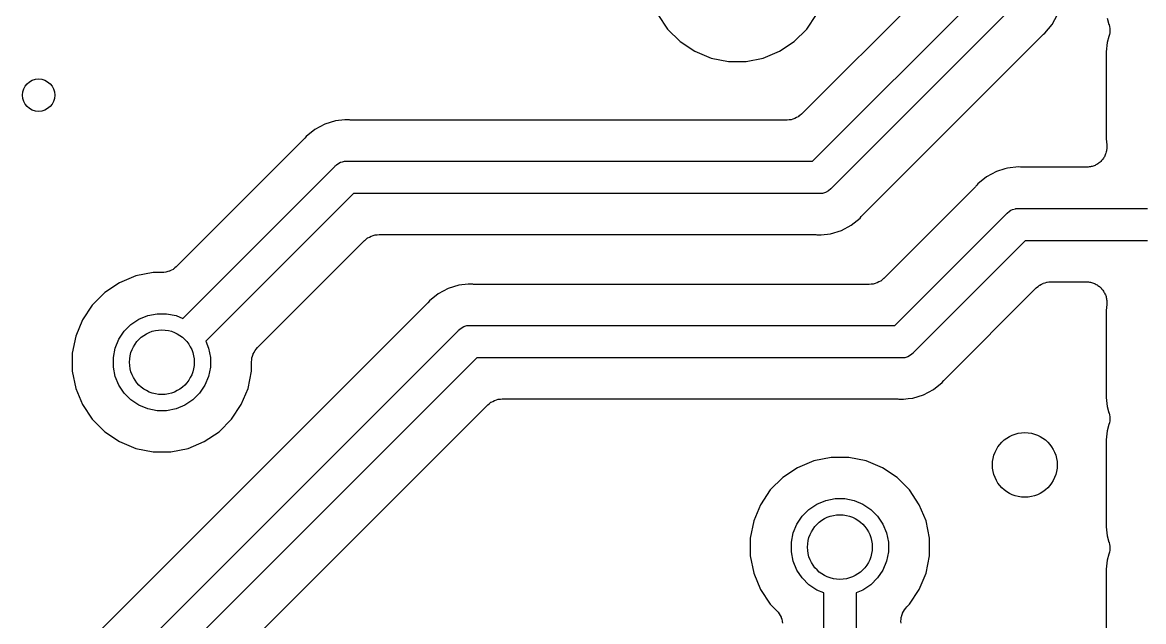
# Model space of a CAD drawing. Extents: x 49 to 143, y -158 to -38.
# Drawn here: x 89.05 to 95.98, y -102.82 to -99.12 of the extents above; entities that cross this region are included whole.
import ezdxf

# ---------------------------------------------------------------- set-up
doc = ezdxf.new("R2010")
doc.units = 0
doc.layers.add('BLACK', color=7, linetype='CONTINUOUS')

msp = doc.modelspace()

# ---------------------------------------------------------------- linework, layer by layer
at = {"layer": 'BLACK', "linetype": 'CONTINUOUS'}
for p, q in [((94.7318, -98.8236), (93.8706, -99.6848)), ((93.9386, -99.976), (95.023, -98.8916)), ((95.1902, -99.0072), (94.0542, -100.143)), ((92.9811, -99.0684), (93.0417, -99.1592)), ((93.9023, -99.1592), (93.9629, -99.0684)), ((95.4188, -99.1306), (95.4516, -99.0691)), ((95.7587, -99.093), (95.7703, -99.1313)), ((93.0417, -99.1592), (93.1188, -99.2363)), ((93.8252, -99.2363), (93.9023, -99.1592)), ((95.3745, -99.1845), (95.4188, -99.1306)), ((95.7703, -99.1313), (95.7704, -99.1316)), ((95.7704, -99.1316), (95.7704, -99.1317)), ((95.7704, -99.1317), (95.7704, -99.1317)), ((95.7704, -99.1317), (95.7708, -99.133)), ((95.7708, -99.133), (95.7729, -99.1445)), ((95.7729, -99.1445), (95.7752, -99.156)), ((95.7752, -99.156), (95.7752, -99.1567)), ((95.7752, -99.1567), (95.7753, -99.1574)), ((95.7753, -99.1574), (95.7752, -99.1691)), ((95.7752, -99.1691), (95.7752, -99.1808)), ((93.1188, -99.2363), (93.2096, -99.2969)), ((93.7344, -99.2969), (93.8252, -99.2363)), ((94.247, -100.31), (95.3566, -99.2)), ((95.3566, -99.2), (95.3579, -99.1988)), ((95.3579, -99.1988), (95.3621, -99.1954)), ((95.3621, -99.1954), (95.3658, -99.1917)), ((95.3658, -99.1917), (95.3745, -99.1845)), ((95.7703, -99.2051), (95.7587, -99.2434)), ((95.7726, -99.1936), (95.7703, -99.2051)), ((95.775, -99.1822), (95.7726, -99.1936)), ((95.7752, -99.1808), (95.775, -99.1815)), ((95.775, -99.1815), (95.775, -99.1822)), ((93.2096, -99.2969), (93.3104, -99.3387)), ((93.6336, -99.3387), (93.7344, -99.2969)), ((95.7587, -99.2434), (95.7532, -99.2994)), ((95.7532, -99.2994), (95.7532, -99.837)), ((93.3104, -99.3387), (93.4174, -99.36)), ((93.4174, -99.36), (93.5266, -99.36)), ((93.5266, -99.36), (93.6336, -99.3387)), ((91.0477, -99.7214), (90.9896, -99.7271)), ((91.0478, -99.7214), (91.0477, -99.7214)), ((91.059, -99.7203), (91.0478, -99.7214)), ((91.0702, -99.7214), (91.059, -99.7203)), ((91.0755, -99.7214), (91.0702, -99.7214)), ((91.0808, -99.722), (91.0755, -99.7214)), ((91.0826, -99.722), (91.0808, -99.722)), ((93.7808, -99.722), (91.0826, -99.722)), ((93.7924, -99.7209), (93.7808, -99.722)), ((93.8041, -99.7198), (93.7924, -99.7209)), ((93.8048, -99.7196), (93.8041, -99.7198)), ((93.8054, -99.7196), (93.8048, -99.7196)), ((93.8166, -99.7162), (93.8054, -99.7196)), ((93.8279, -99.7129), (93.8166, -99.7162)), ((93.8285, -99.7126), (93.8279, -99.7129)), ((93.8292, -99.7124), (93.8285, -99.7126)), ((93.8395, -99.7069), (93.8292, -99.7124)), ((93.8499, -99.7015), (93.8395, -99.7069)), ((93.8505, -99.7011), (93.8499, -99.7015)), ((93.851, -99.7008), (93.8505, -99.7011)), ((93.8601, -99.6934), (93.851, -99.7008)), ((93.8693, -99.686), (93.8601, -99.6934)), ((93.8702, -99.6851), (93.8693, -99.686)), ((93.8703, -99.6851), (93.8702, -99.6851)), ((93.8706, -99.6848), (93.8703, -99.6851)), ((93.8703, -99.6851), (93.8703, -99.6851)), ((90.8614, -99.7802), (90.8075, -99.8245)), ((90.9229, -99.7474), (90.8614, -99.7802)), ((90.9896, -99.7271), (90.9229, -99.7474)), ((90.792, -99.8424), (90.0066, -100.628)), ((90.7954, -99.8383), (90.792, -99.8424)), ((90.7992, -99.8345), (90.7954, -99.8383)), ((90.8004, -99.8332), (90.7992, -99.8345)), ((90.8075, -99.8245), (90.8004, -99.8332)), ((95.7532, -99.837), (95.7569, -99.8748)), ((95.7493, -99.9309), (95.7476, -99.9364)), ((95.7516, -99.9256), (95.7493, -99.9309)), ((95.7529, -99.9191), (95.7516, -99.9256)), ((95.7549, -99.9127), (95.7529, -99.9191)), ((95.7555, -99.907), (95.7549, -99.9127)), ((95.7567, -99.9013), (95.7555, -99.907)), ((95.7568, -99.8947), (95.7567, -99.9013)), ((95.7575, -99.8881), (95.7568, -99.8947)), ((95.7569, -99.8748), (95.757, -99.8765)), ((95.757, -99.8765), (95.757, -99.8823)), ((95.757, -99.8823), (95.7575, -99.8881)), ((90.9918, -100.002), (90.9964, -99.9981)), ((90.9964, -99.9981), (91.0032, -99.9925)), ((91.0032, -99.9925), (91.0206, -99.9832)), ((91.0206, -99.9832), (91.0321, -99.9797)), ((91.0321, -99.9797), (91.0394, -99.9774)), ((91.0394, -99.9774), (91.0439, -99.977)), ((91.0439, -99.977), (91.0541, -99.976)), ((91.0541, -99.976), (91.059, -99.9755)), ((91.0541, -99.976), (91.0541, -99.976)), ((91.059, -99.9755), (91.0639, -99.976)), ((91.0639, -99.976), (93.9386, -99.976)), ((95.6894, -99.9997), (95.684, -100.002)), ((95.6949, -99.9961), (95.6894, -99.9997)), ((95.7008, -99.993), (95.6949, -99.9961)), ((95.7053, -99.9893), (95.7008, -99.993)), ((95.7101, -99.9861), (95.7053, -99.9893)), ((95.7148, -99.9815), (95.7101, -99.9861)), ((95.72, -99.9773), (95.7148, -99.9815)), ((95.7237, -99.9728), (95.72, -99.9773)), ((95.7278, -99.9688), (95.7237, -99.9728)), ((95.7316, -99.9633), (95.7278, -99.9688)), ((95.7358, -99.9582), (95.7316, -99.9633)), ((95.7385, -99.9531), (95.7358, -99.9582)), ((95.7418, -99.9483), (95.7385, -99.9531)), ((95.7444, -99.9422), (95.7418, -99.9483)), ((95.7476, -99.9364), (95.7444, -99.9422)), ((90.0456, -100.948), (90.9848, -100.009)), ((90.9848, -100.009), (90.988, -100.005)), ((90.988, -100.005), (90.9918, -100.002)), ((90.9918, -100.002), (90.9918, -100.002)), ((95.0757, -100.04), (95.0142, -100.072)), ((95.1269, -100.024), (95.0757, -100.04)), ((95.1424, -100.019), (95.1269, -100.024)), ((95.1269, -100.024), (95.1269, -100.024)), ((95.2118, -100.012), (95.1424, -100.019)), ((95.223, -100.014), (95.2118, -100.012)), ((95.2283, -100.014), (95.223, -100.014)), ((95.2337, -100.014), (95.2283, -100.014)), ((95.2354, -100.014), (95.2337, -100.014)), ((95.6305, -100.014), (95.2354, -100.014)), ((95.6363, -100.014), (95.6305, -100.014)), ((95.6421, -100.014), (95.6363, -100.014)), ((95.6486, -100.012), (95.6421, -100.014)), ((95.6552, -100.012), (95.6486, -100.012)), ((95.6607, -100.01), (95.6552, -100.012)), ((95.6664, -100.009), (95.6607, -100.01)), ((95.6725, -100.007), (95.6664, -100.009)), ((95.6789, -100.005), (95.6725, -100.007)), ((95.684, -100.002), (95.6789, -100.005)), ((94.9448, -100.135), (94.3786, -100.701)), ((94.9482, -100.13), (94.9448, -100.135)), ((94.952, -100.127), (94.9482, -100.13)), ((94.9531, -100.125), (94.952, -100.127)), ((94.9603, -100.117), (94.9531, -100.125)), ((95.0142, -100.072), (94.9603, -100.117)), ((91.1004, -100.176), (90.187, -101.089)), ((93.9751, -100.176), (91.1004, -100.176)), ((93.98, -100.176), (93.9751, -100.176)), ((93.9849, -100.176), (93.98, -100.176)), ((93.9996, -100.175), (93.9849, -100.176)), ((93.9849, -100.176), (93.9849, -100.176)), ((94.0185, -100.169), (93.9996, -100.175)), ((94.0358, -100.16), (94.0185, -100.169)), ((94.0511, -100.147), (94.0358, -100.16)), ((94.0542, -100.143), (94.0511, -100.147)), ((95.1641, -100.28), (95.1733, -100.275)), ((95.1733, -100.275), (95.1922, -100.27)), ((95.1922, -100.27), (95.194, -100.269)), ((95.194, -100.269), (95.2069, -100.268)), ((95.2069, -100.268), (95.2069, -100.268)), ((95.2069, -100.268), (95.2118, -100.268)), ((95.2118, -100.268), (95.2167, -100.268)), ((95.2167, -100.268), (96.009, -100.268)), ((94.1776, -100.372), (94.2315, -100.328)), ((94.2315, -100.328), (94.2387, -100.319)), ((94.2387, -100.319), (94.2398, -100.317)), ((94.2398, -100.317), (94.2436, -100.314)), ((94.2436, -100.314), (94.247, -100.31)), ((94.4466, -100.992), (95.1376, -100.301)), ((95.1376, -100.301), (95.1407, -100.297)), ((95.1407, -100.297), (95.156, -100.285)), ((95.156, -100.285), (95.1641, -100.28)), ((94.0494, -100.425), (94.1161, -100.405)), ((94.1161, -100.405), (94.1776, -100.372)), ((90.5072, -101.128), (91.1684, -100.467)), ((91.1684, -100.467), (91.1687, -100.467)), ((91.1687, -100.467), (91.1688, -100.467)), ((91.1688, -100.467), (91.1697, -100.466)), ((91.1688, -100.467), (91.1688, -100.467)), ((91.1697, -100.466), (91.1789, -100.459)), ((91.1789, -100.459), (91.188, -100.451)), ((91.188, -100.451), (91.1886, -100.451)), ((91.1886, -100.451), (91.1891, -100.45)), ((91.1891, -100.45), (91.1995, -100.445)), ((91.1995, -100.445), (91.2098, -100.44)), ((91.2098, -100.44), (91.2105, -100.439)), ((91.2105, -100.439), (91.2111, -100.439)), ((91.2111, -100.439), (91.2224, -100.436)), ((91.2224, -100.436), (91.2336, -100.432)), ((91.2336, -100.432), (91.2342, -100.432)), ((91.2342, -100.432), (91.2349, -100.432)), ((91.2349, -100.432), (91.2466, -100.431)), ((91.2466, -100.431), (91.2582, -100.43)), ((91.2582, -100.43), (93.9564, -100.43)), ((93.9564, -100.43), (93.9581, -100.43)), ((93.9581, -100.43), (93.9635, -100.431)), ((93.9635, -100.431), (93.9688, -100.431)), ((93.9688, -100.431), (93.98, -100.432)), ((93.98, -100.432), (93.9912, -100.431)), ((93.9912, -100.431), (94.0494, -100.425)), ((93.9912, -100.431), (93.9912, -100.431)), ((95.2532, -100.468), (94.5622, -101.159)), ((96.009, -100.468), (95.2532, -100.468)), ((89.7544, -100.686), (89.6536, -100.728)), ((89.8614, -100.665), (89.7544, -100.686)), ((89.9168, -100.665), (89.8614, -100.665)), ((89.9284, -100.664), (89.9168, -100.665)), ((89.9401, -100.663), (89.9284, -100.664)), ((89.9408, -100.663), (89.9401, -100.663)), ((89.9414, -100.663), (89.9408, -100.663)), ((89.9526, -100.659), (89.9414, -100.663)), ((89.9639, -100.656), (89.9526, -100.659)), ((89.9645, -100.656), (89.9639, -100.656)), ((89.9652, -100.655), (89.9645, -100.656)), ((89.9755, -100.65), (89.9652, -100.655)), ((89.9859, -100.645), (89.9755, -100.65)), ((89.9865, -100.644), (89.9859, -100.645)), ((89.987, -100.644), (89.9865, -100.644)), ((89.9961, -100.636), (89.987, -100.644)), ((90.0053, -100.629), (89.9961, -100.636)), ((90.0062, -100.628), (90.0053, -100.629)), ((90.0063, -100.628), (90.0062, -100.628)), ((90.0066, -100.628), (90.0063, -100.628)), ((90.0063, -100.628), (90.0063, -100.628)), ((89.6536, -100.728), (89.5628, -100.789)), ((91.6849, -100.763), (91.6234, -100.796)), ((91.7516, -100.743), (91.6849, -100.763)), ((91.8098, -100.737), (91.7516, -100.743)), ((91.821, -100.736), (91.8098, -100.737)), ((91.8098, -100.737), (91.8098, -100.737)), ((91.8322, -100.737), (91.821, -100.736)), ((91.8375, -100.737), (91.8322, -100.737)), ((91.8428, -100.738), (91.8375, -100.737)), ((91.8446, -100.738), (91.8428, -100.738)), ((94.2888, -100.738), (91.8446, -100.738)), ((94.3004, -100.737), (94.2888, -100.738)), ((94.3121, -100.736), (94.3004, -100.737)), ((94.3128, -100.736), (94.3121, -100.736)), ((94.3134, -100.736), (94.3128, -100.736)), ((94.3246, -100.732), (94.3134, -100.736)), ((94.3359, -100.729), (94.3246, -100.732)), ((94.3365, -100.729), (94.3359, -100.729)), ((94.3372, -100.728), (94.3365, -100.729)), ((94.3475, -100.723), (94.3372, -100.728)), ((94.3579, -100.718), (94.3475, -100.723)), ((94.3585, -100.717), (94.3579, -100.718)), ((94.359, -100.717), (94.3585, -100.717)), ((94.3681, -100.709), (94.359, -100.717)), ((94.3773, -100.702), (94.3681, -100.709)), ((94.3782, -100.701), (94.3773, -100.702)), ((94.3783, -100.701), (94.3782, -100.701)), ((94.3786, -100.701), (94.3783, -100.701)), ((94.3783, -100.701), (94.3783, -100.701)), ((94.755, -101.326), (95.3212, -100.759)), ((95.3212, -100.759), (95.3215, -100.759)), ((95.3215, -100.759), (95.3215, -100.759)), ((95.3215, -100.759), (95.3216, -100.759)), ((95.3216, -100.759), (95.3225, -100.758)), ((95.3225, -100.758), (95.3317, -100.751)), ((95.3317, -100.751), (95.3408, -100.743)), ((95.3408, -100.743), (95.3413, -100.743)), ((95.3413, -100.743), (95.3419, -100.743)), ((95.3419, -100.743), (95.3523, -100.737)), ((95.3523, -100.737), (95.3626, -100.732)), ((95.3626, -100.732), (95.3633, -100.732)), ((95.3633, -100.732), (95.3639, -100.731)), ((95.3639, -100.731), (95.3752, -100.728)), ((95.3752, -100.728), (95.3864, -100.725)), ((95.3864, -100.725), (95.387, -100.725)), ((95.387, -100.725), (95.3877, -100.724)), ((95.3877, -100.724), (95.3994, -100.723)), ((95.3994, -100.723), (95.411, -100.722)), ((95.411, -100.722), (95.6305, -100.722)), ((95.6305, -100.722), (95.6323, -100.722)), ((95.6323, -100.722), (95.638, -100.723)), ((95.638, -100.723), (95.6438, -100.723)), ((95.6438, -100.723), (95.6503, -100.724)), ((95.6503, -100.724), (95.6569, -100.725)), ((95.6569, -100.725), (95.6624, -100.727)), ((95.6624, -100.727), (95.6681, -100.728)), ((95.6681, -100.728), (95.6742, -100.73)), ((95.6742, -100.73), (95.6805, -100.732)), ((95.6805, -100.732), (95.6856, -100.735)), ((95.6856, -100.735), (95.6909, -100.738)), ((95.6909, -100.738), (95.6964, -100.741)), ((95.6964, -100.741), (95.7022, -100.744)), ((95.7022, -100.744), (95.7067, -100.748)), ((95.7067, -100.748), (95.7115, -100.751)), ((95.7115, -100.751), (95.7162, -100.756)), ((95.7162, -100.756), (95.7212, -100.76)), ((95.7212, -100.76), (95.7249, -100.765)), ((89.5628, -100.789), (89.4857, -100.866)), ((91.6234, -100.796), (91.5695, -100.84)), ((95.7249, -100.765), (95.7289, -100.769)), ((95.7289, -100.769), (95.7326, -100.774)), ((95.7326, -100.774), (95.7368, -100.78)), ((95.7368, -100.78), (95.7394, -100.785)), ((95.7394, -100.785), (95.7426, -100.79)), ((95.7426, -100.79), (95.7452, -100.796)), ((95.7452, -100.796), (95.7482, -100.802)), ((95.7482, -100.802), (95.7499, -100.807)), ((95.7499, -100.807), (95.7521, -100.813)), ((95.7521, -100.813), (95.7534, -100.819)), ((95.7534, -100.819), (95.7552, -100.825)), ((95.7552, -100.825), (95.7558, -100.831)), ((95.7558, -100.831), (95.7569, -100.837)), ((89.4857, -100.866), (89.4251, -100.957)), ((91.554, -100.858), (89.4487, -102.964)), ((91.5574, -100.854), (91.554, -100.858)), ((91.5612, -100.851), (91.5574, -100.854)), ((91.5623, -100.849), (91.5612, -100.851)), ((91.5695, -100.84), (91.5623, -100.849)), ((95.7569, -100.862), (95.7532, -100.899)), ((95.7532, -100.899), (95.7532, -101.437)), ((95.7569, -100.837), (95.7569, -100.843)), ((95.7569, -100.843), (95.7575, -100.85)), ((95.7575, -100.85), (95.7569, -100.856)), ((95.7569, -100.856), (95.7569, -100.862)), ((89.4251, -100.957), (89.3833, -101.057)), ((89.7248, -100.986), (89.7739, -100.953)), ((89.7739, -100.953), (89.8285, -100.931)), ((89.8285, -100.931), (89.8865, -100.919)), ((89.8865, -100.919), (89.9455, -100.919)), ((89.9455, -100.919), (90.0035, -100.931)), ((90.0035, -100.931), (90.0456, -100.948)), ((89.4936, -103.278), (91.7468, -101.025)), ((89.6501, -101.077), (89.683, -101.028)), ((89.683, -101.028), (89.7248, -100.986)), ((91.7468, -101.025), (91.7499, -101.021)), ((91.7499, -101.021), (91.7652, -101.008)), ((91.7652, -101.008), (91.7825, -100.999)), ((91.7825, -100.999), (91.7957, -100.995)), ((91.7957, -100.995), (91.8014, -100.993)), ((91.8014, -100.993), (91.8034, -100.993)), ((91.8034, -100.993), (91.8161, -100.992)), ((91.8161, -100.992), (91.8161, -100.992)), ((91.8161, -100.992), (91.821, -100.992)), ((91.821, -100.992), (91.8259, -100.992)), ((91.8259, -100.992), (94.4466, -100.992)), ((89.3833, -101.057), (89.362, -101.164)), ((89.6275, -101.132), (89.6501, -101.077)), ((90.187, -101.089), (90.2045, -101.132)), ((89.362, -101.164), (89.362, -101.274)), ((89.616, -101.189), (89.6275, -101.132)), ((90.2045, -101.132), (90.216, -101.189)), ((90.4763, -101.181), (90.4798, -101.169)), ((90.4798, -101.169), (90.4801, -101.169)), ((90.4801, -101.169), (90.4803, -101.168)), ((90.4803, -101.168), (90.4859, -101.158)), ((90.4859, -101.158), (90.4915, -101.148)), ((90.4915, -101.148), (90.4919, -101.147)), ((90.4919, -101.147), (90.4922, -101.146)), ((90.4922, -101.146), (90.4998, -101.138)), ((90.4998, -101.138), (90.5072, -101.128)), ((94.5438, -101.176), (94.5265, -101.185)), ((94.5591, -101.163), (94.5438, -101.176)), ((94.5622, -101.159), (94.5591, -101.163)), ((91.8624, -101.192), (89.6092, -103.445)), ((89.616, -101.249), (89.616, -101.189)), ((90.216, -101.189), (90.216, -101.249)), ((90.47, -101.216), (90.4713, -101.205)), ((90.47, -101.218), (90.47, -101.216)), ((90.47, -101.274), (90.47, -101.218)), ((90.47, -101.218), (90.47, -101.218)), ((90.47, -101.218), (90.47, -101.218)), ((90.47, -101.218), (90.47, -101.218)), ((90.4713, -101.205), (90.4725, -101.193)), ((90.4725, -101.193), (90.4727, -101.193)), ((90.4727, -101.193), (90.4728, -101.192)), ((90.4728, -101.192), (90.4763, -101.181)), ((94.4831, -101.192), (91.8624, -101.192)), ((94.488, -101.192), (94.4831, -101.192)), ((94.4929, -101.192), (94.488, -101.192)), ((94.5076, -101.191), (94.4929, -101.192)), ((94.4929, -101.192), (94.4929, -101.192)), ((94.5265, -101.185), (94.5076, -101.191)), ((89.362, -101.274), (89.3833, -101.381)), ((89.6275, -101.307), (89.616, -101.249)), ((89.6501, -101.361), (89.6275, -101.307)), ((90.2045, -101.307), (90.1819, -101.361)), ((90.216, -101.249), (90.2045, -101.307)), ((90.4487, -101.381), (90.47, -101.274)), ((89.3833, -101.381), (89.4251, -101.481)), ((89.683, -101.41), (89.6501, -101.361)), ((90.1819, -101.361), (90.149, -101.41)), ((90.4069, -101.481), (90.4487, -101.381)), ((94.6856, -101.388), (94.7395, -101.344)), ((94.7395, -101.344), (94.7467, -101.335)), ((94.7467, -101.335), (94.7478, -101.333)), ((94.7478, -101.333), (94.7516, -101.33)), ((94.7516, -101.33), (94.755, -101.326)), ((89.7248, -101.452), (89.683, -101.41)), ((89.7739, -101.485), (89.7248, -101.452)), ((90.1072, -101.452), (90.0581, -101.485)), ((90.149, -101.41), (90.1072, -101.452)), ((91.9615, -101.461), (91.9718, -101.456)), ((91.9718, -101.456), (91.9725, -101.455)), ((91.9725, -101.455), (91.9731, -101.455)), ((91.9731, -101.455), (91.9844, -101.452)), ((91.9844, -101.452), (91.9956, -101.448)), ((91.9956, -101.448), (91.9962, -101.448)), ((91.9962, -101.448), (91.9969, -101.448)), ((91.9969, -101.448), (92.0086, -101.447)), ((92.0086, -101.447), (92.0202, -101.446)), ((92.0202, -101.446), (94.4644, -101.446)), ((94.4644, -101.446), (94.4661, -101.446)), ((94.4661, -101.446), (94.4715, -101.447)), ((94.4715, -101.447), (94.4768, -101.447)), ((94.4768, -101.447), (94.488, -101.448)), ((94.488, -101.448), (94.4992, -101.447)), ((94.4992, -101.447), (94.5289, -101.444)), ((94.4992, -101.447), (94.4992, -101.447)), ((94.5289, -101.444), (94.5574, -101.441)), ((94.5574, -101.441), (94.6241, -101.421)), ((94.6241, -101.421), (94.6856, -101.388)), ((95.7532, -101.437), (95.7587, -101.493)), ((89.4251, -101.481), (89.4857, -101.572)), ((89.8285, -101.507), (89.7739, -101.485)), ((89.8865, -101.519), (89.8285, -101.507)), ((89.9455, -101.519), (89.8865, -101.519)), ((90.0035, -101.507), (89.9455, -101.519)), ((90.0581, -101.485), (90.0035, -101.507)), ((90.3463, -101.572), (90.4069, -101.481)), ((91.2085, -102.205), (91.9304, -101.483)), ((91.9304, -101.483), (91.9307, -101.483)), ((91.9307, -101.483), (91.9307, -101.483)), ((91.9307, -101.483), (91.9308, -101.483)), ((91.9308, -101.483), (91.9317, -101.482)), ((91.9317, -101.482), (91.9409, -101.475)), ((91.9409, -101.475), (91.95, -101.467)), ((91.95, -101.467), (91.9505, -101.467)), ((91.9505, -101.467), (91.9511, -101.466)), ((91.9511, -101.466), (91.9615, -101.461)), ((95.7587, -101.493), (95.7703, -101.531)), ((89.4857, -101.572), (89.5628, -101.649)), ((90.2692, -101.649), (90.3463, -101.572)), ((95.7703, -101.531), (95.7704, -101.532)), ((95.7726, -101.594), (95.7703, -101.605)), ((95.7704, -101.532), (95.7704, -101.532)), ((95.7704, -101.532), (95.7704, -101.532)), ((95.7704, -101.532), (95.7708, -101.533)), ((95.7708, -101.533), (95.7729, -101.545)), ((95.775, -101.582), (95.7726, -101.594)), ((95.7729, -101.545), (95.7752, -101.556)), ((95.7752, -101.581), (95.775, -101.581)), ((95.775, -101.581), (95.775, -101.582)), ((95.7752, -101.556), (95.7752, -101.557)), ((95.7752, -101.557), (95.7753, -101.557)), ((95.7753, -101.557), (95.7752, -101.569)), ((95.7752, -101.569), (95.7752, -101.581)), ((89.5628, -101.649), (89.6536, -101.71)), ((90.1784, -101.71), (90.2692, -101.649)), ((95.7587, -101.643), (95.7532, -101.699)), ((95.7703, -101.605), (95.7587, -101.643)), ((89.6536, -101.71), (89.7544, -101.752)), ((90.0776, -101.752), (90.1784, -101.71)), ((95.7532, -101.699), (95.7532, -102.237)), ((89.7544, -101.752), (89.8614, -101.773)), ((89.8614, -101.773), (89.9706, -101.773)), ((89.9706, -101.773), (90.0776, -101.752)), ((93.8446, -101.871), (93.7538, -101.932)), ((93.9454, -101.829), (93.8446, -101.871)), ((94.0524, -101.808), (93.9454, -101.829)), ((94.1616, -101.808), (94.0524, -101.808)), ((94.2686, -101.829), (94.1616, -101.808)), ((94.3694, -101.871), (94.2686, -101.829)), ((94.4602, -101.932), (94.3694, -101.871)), ((93.7538, -101.932), (93.6767, -102.009)), ((94.5373, -102.009), (94.4602, -101.932)), ((93.6767, -102.009), (93.6161, -102.1)), ((94.5979, -102.1), (94.5373, -102.009)), ((93.9649, -102.096), (94.0195, -102.074)), ((94.0195, -102.074), (94.0775, -102.062)), ((94.0775, -102.062), (94.1365, -102.062)), ((94.1365, -102.062), (94.1945, -102.074)), ((94.1945, -102.074), (94.2491, -102.096)), ((93.6161, -102.1), (93.5743, -102.2)), ((93.874, -102.171), (93.9158, -102.129)), ((93.9158, -102.129), (93.9649, -102.096)), ((94.2491, -102.096), (94.2982, -102.129)), ((94.2982, -102.129), (94.34, -102.171)), ((94.6397, -102.2), (94.5979, -102.1)), ((90.1925, -103.221), (91.2085, -102.205)), ((93.5743, -102.2), (93.553, -102.307)), ((93.8411, -102.22), (93.874, -102.171)), ((94.34, -102.171), (94.3729, -102.22)), ((94.661, -102.307), (94.6397, -102.2)), ((93.807, -102.332), (93.8185, -102.274)), ((93.8185, -102.274), (93.8411, -102.22)), ((94.3729, -102.22), (94.3955, -102.274)), ((94.3955, -102.274), (94.407, -102.332)), ((95.7532, -102.237), (95.7587, -102.293)), ((93.553, -102.307), (93.553, -102.417)), ((93.807, -102.392), (93.807, -102.332)), ((94.407, -102.332), (94.407, -102.392)), ((94.661, -102.417), (94.661, -102.307)), ((95.7587, -102.293), (95.7703, -102.331)), ((95.7703, -102.331), (95.7704, -102.332)), ((95.7704, -102.332), (95.7704, -102.332)), ((95.7704, -102.332), (95.7704, -102.332)), ((95.7704, -102.332), (95.7708, -102.333)), ((95.7708, -102.333), (95.7729, -102.345)), ((95.7729, -102.345), (95.7752, -102.356)), ((95.7752, -102.356), (95.7752, -102.357)), ((95.7752, -102.357), (95.7753, -102.357)), ((95.7753, -102.357), (95.7752, -102.369)), ((93.553, -102.417), (93.5743, -102.524)), ((93.8185, -102.45), (93.807, -102.392)), ((94.407, -102.392), (94.3955, -102.45)), ((94.6397, -102.524), (94.661, -102.417)), ((95.7703, -102.405), (95.7587, -102.443)), ((95.7726, -102.394), (95.7703, -102.405)), ((95.775, -102.382), (95.7726, -102.394)), ((95.7752, -102.381), (95.775, -102.381)), ((95.775, -102.381), (95.775, -102.382)), ((95.7752, -102.369), (95.7752, -102.381)), ((93.8411, -102.504), (93.8185, -102.45)), ((94.3955, -102.45), (94.3729, -102.504)), ((95.7587, -102.443), (95.7532, -102.499)), ((93.5743, -102.524), (93.6161, -102.624)), ((93.874, -102.553), (93.8411, -102.504)), ((93.9158, -102.595), (93.874, -102.553)), ((94.34, -102.553), (94.2982, -102.595)), ((94.3729, -102.504), (94.34, -102.553)), ((94.5979, -102.624), (94.6397, -102.524)), ((95.7532, -102.499), (95.7532, -103.037)), ((93.6161, -102.624), (93.6767, -102.715)), ((93.9649, -102.628), (93.9158, -102.595)), ((94.007, -102.645), (93.9649, -102.628)), ((94.2491, -102.628), (94.207, -102.645)), ((94.2982, -102.595), (94.2491, -102.628)), ((94.5373, -102.715), (94.5979, -102.624)), ((94.007, -102.992), (94.007, -102.645)), ((94.207, -102.645), (94.207, -102.956)), ((93.6767, -102.715), (93.7158, -102.754)), ((93.7158, -102.754), (93.7161, -102.755)), ((93.7161, -102.755), (93.7161, -102.755)), ((93.7161, -102.755), (93.7161, -102.755)), ((93.7161, -102.755), (93.717, -102.756)), ((93.717, -102.756), (93.7244, -102.765)), ((93.7244, -102.765), (93.7318, -102.774)), ((94.4904, -102.784), (94.4939, -102.772)), ((94.4939, -102.772), (94.4941, -102.772)), ((94.4941, -102.772), (94.4943, -102.771)), ((94.4943, -102.771), (94.5, -102.761)), ((94.5, -102.761), (94.5056, -102.75)), ((94.5056, -102.75), (94.5059, -102.75)), ((94.5059, -102.75), (94.5061, -102.75)), ((94.5061, -102.75), (94.5138, -102.74)), ((94.5138, -102.74), (94.5214, -102.731)), ((94.5214, -102.731), (94.5373, -102.715)), ((93.7318, -102.774), (93.7321, -102.774)), ((93.7321, -102.774), (93.7325, -102.775)), ((93.7325, -102.775), (93.7379, -102.785)), ((93.7379, -102.785), (93.7434, -102.796)), ((93.7434, -102.796), (93.7436, -102.796)), ((93.7436, -102.796), (93.7439, -102.797)), ((93.7439, -102.797), (93.7472, -102.808)), ((93.7472, -102.808), (93.7506, -102.819)), ((93.7506, -102.819), (93.7506, -102.82)), ((93.7506, -102.82), (93.7508, -102.821)), ((93.7508, -102.821), (93.7519, -102.832)), ((94.4842, -102.82), (94.4855, -102.808)), ((94.4853, -102.832), (94.4842, -102.82)), ((94.4842, -102.82), (94.4842, -102.82)), ((94.4842, -102.82), (94.4842, -102.82)), ((94.4855, -102.808), (94.4867, -102.796)), ((94.4867, -102.796), (94.4868, -102.795)), ((94.4868, -102.795), (94.4904, -102.784)), ((94.4868, -102.795), (94.4868, -102.795))]:
    msp.add_line(p, q, dxfattribs=at)
at = {"layer": 'BLACK'}
for centre, radius in [((89.154, -99.568), 0.1), ((89.916, -101.219), 0.2), ((95.25, -101.854), 0.2), ((94.107, -102.362), 0.2)]:
    msp.add_circle(centre, radius, dxfattribs=at)

doc.saveas('drawing.dxf')
